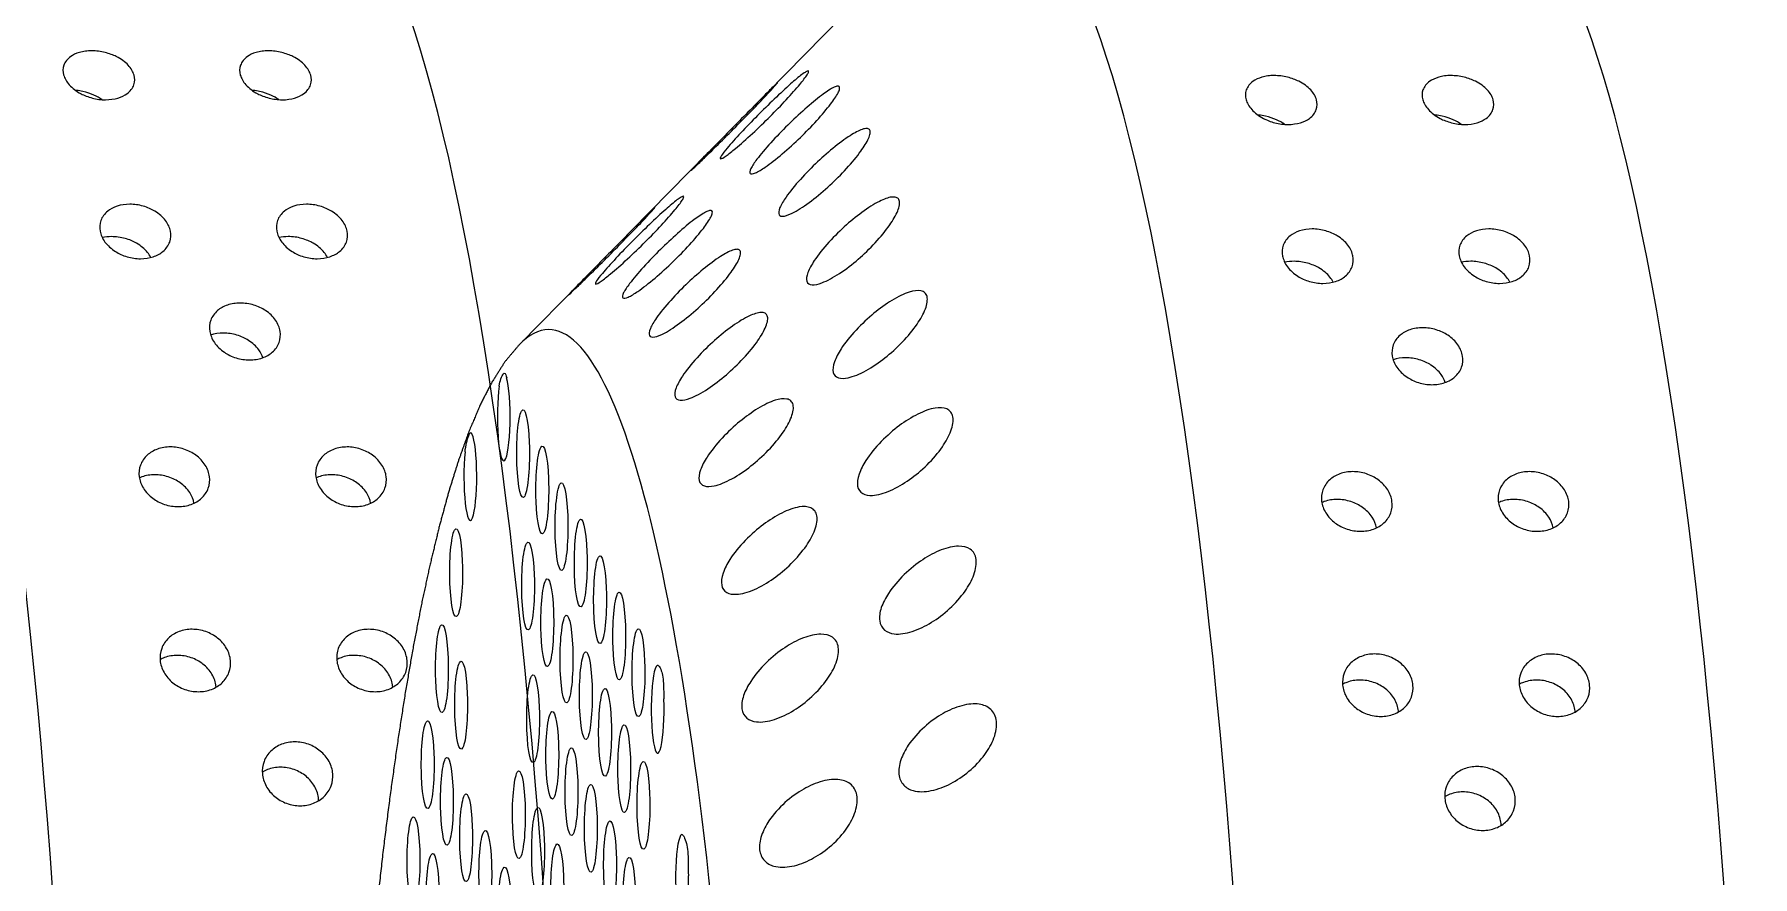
# Model space of a CAD drawing. Extents: x 409 to 498, y 628 to 778.
# Drawn here: x 467.445 to 469.226, y 690.771 to 691.644 of the extents above; entities that cross this region are included whole.
import ezdxf

# ---------------------------------------------------------------- set-up
doc = ezdxf.new("R2010")
doc.units = 0
doc.header["$MEASUREMENT"] = 0
doc.layers.add('1', color=4, linetype='Continuous')
doc.layers.add('DIM', color=3, linetype='Continuous')

# ---------------------------------------------------------------- blocks, each defined once
blk = doc.blocks.new('SUCTION')
at = {"layer": '1'}
for p, q in [((-0.2826, 1.7079), (-0.1012, 1.898)), ((-0.4023, 1.5824), (-0.324, 1.6645)), ((-0.5163, 1.4629), (-0.4533, 1.5289))]:
    blk.add_line(p, q, dxfattribs=at)
for centre, major_axis, start_param, end_param in [((0.5106, 0.0668), (-0.0289, 1.8748), 3.141593, 6.283185), ((0.0017, 0.059), (-0.0289, 1.8748), 3.141593, 6.283185), ((-0.4641, 0.0518), (-0.022, 1.427), 2.994561, 6.430217)]:
    blk.add_ellipse(centre, major_axis=major_axis, ratio=0.145722, start_param=start_param, end_param=end_param, dxfattribs=at)
at = {"layer": '1', "color": 3}
for centre, start_param, end_param in [((-0.5313, 1.3876), 3.930767, 8.961115), ((-0.5107, 1.35), 0.253665, 6.53685), ((-0.565, 1.3253), 4.112585, 9.142933), ((-0.4902, 1.3125), 0.253665, 6.53685), ((-0.4697, 1.2749), 0.253665, 6.53685), ((-0.4492, 1.2374), 0.253665, 6.53685), ((-0.5782, 1.2255), 0.253665, 6.53685), ((-0.5034, 1.2127), 0.253665, 6.53685), ((-0.4286, 1.1998), 0.253665, 6.53685), ((-0.4829, 1.1751), 0.253665, 6.53685), ((-0.4081, 1.1623), 0.253665, 6.53685), ((-0.5914, 1.1257), 0.253665, 6.53685), ((-0.4624, 1.1376), 0.253665, 6.53685), ((-0.3876, 1.1247), 0.253665, 6.53685), ((-0.4418, 1.1), 0.253665, 6.53685), ((-0.5709, 1.0882), 0.253665, 6.53685), ((-0.4961, 1.0753), 0.253665, 6.53685), ((-0.3671, 1.0871), 3.065388, 8.095736), ((-0.4213, 1.0624), 0.253665, 6.53685), ((-0.4756, 1.0378), 0.253665, 6.53685), ((-0.6046, 1.0259), 0.253665, 6.53685), ((-0.4008, 1.0249), 0.253665, 6.53685), ((-0.5841, 0.9884), 0.253665, 6.53685), ((-0.4551, 1.0002), 0.253665, 6.53685), ((-0.3803, 0.9873), 0.253665, 6.53685), ((-0.5093, 0.9755), 0.253665, 6.53685), ((-0.5636, 0.9508), 0.253665, 6.53685), ((-0.4345, 0.9626), 0.253665, 6.53685), ((-0.4888, 0.9379), 0.253665, 6.53685), ((-0.6178, 0.9261), 0.253665, 6.53685), ((-0.5431, 0.9133), 0.253665, 6.53685), ((-0.414, 0.9251), 0.253665, 6.53685), ((-0.4683, 0.9004), 0.253665, 6.53685), ((-0.3392, 0.9122), 2.883569, 7.913917), ((-0.5973, 0.8886), 0.253665, 6.53685), ((-0.3935, 0.8875), 0.253665, 6.53685), ((-0.5225, 0.8757), 0.253665, 6.53685)]:
    blk.add_ellipse(centre, major_axis=(0.0007, -0.0455), ratio=0.145722, start_param=start_param, end_param=end_param, dxfattribs=at)
for points, knots in [([(-0.2732, 1.704), (-0.2678, 1.7095), (-0.2619, 1.7156), (-0.2501, 1.7272), (-0.2443, 1.7328), (-0.2352, 1.7411), (-0.231, 1.7448), (-0.2262, 1.7485), (-0.2248, 1.7495), (-0.2226, 1.7508), (-0.2218, 1.7512), (-0.2209, 1.7511), (-0.2207, 1.7508), (-0.2211, 1.7494), (-0.2216, 1.7484), (-0.224, 1.7445), (-0.2267, 1.7408), (-0.2335, 1.7323), (-0.2383, 1.7268), (-0.2488, 1.7151), (-0.2545, 1.709), (-0.2656, 1.6976), (-0.2719, 1.6913), (-0.2842, 1.6795), (-0.2902, 1.674), (-0.2989, 1.6666), (-0.3024, 1.6637), (-0.3078, 1.6598), (-0.3097, 1.6587), (-0.3114, 1.6588), (-0.3111, 1.6599), (-0.3086, 1.664), (-0.3065, 1.6669), (-0.3003, 1.6744), (-0.2955, 1.68), (-0.2847, 1.6918), (-0.2788, 1.6981), (-0.2732, 1.704)], [0, 0, 0, 0, 0.0233552, 0.0233552, 0.0467103, 0.0467103, 0.0658795, 0.0658795, 0.0754641, 0.0754641, 0.0850487, 0.0850487, 0.0946332, 0.0946332, 0.1042178, 0.1042178, 0.123387, 0.123387, 0.1467421, 0.1467421, 0.1700973, 0.1700973, 0.1945396, 0.1945396, 0.2189818, 0.2189818, 0.2355966, 0.2355966, 0.2522113, 0.2522113, 0.2688261, 0.2688261, 0.2854408, 0.2854408, 0.3098831, 0.3098831, 0.3343253, 0.3343253, 0.3343253, 0.3343253]), ([(0.2769, 1.7033), (0.2724, 1.7032), (0.2676, 1.7038), (0.2588, 1.7059), (0.2547, 1.7075), (0.2463, 1.7117), (0.2422, 1.7149), (0.236, 1.7216), (0.234, 1.7251), (0.2321, 1.7316), (0.232, 1.7351), (0.2342, 1.7418), (0.2366, 1.745), (0.2424, 1.7492), (0.2454, 1.7508), (0.251, 1.7525), (0.2531, 1.7529), (0.2573, 1.7536), (0.2596, 1.7537), (0.2641, 1.7538), (0.2665, 1.7537), (0.2711, 1.7532), (0.2734, 1.7528), (0.28, 1.7513), (0.284, 1.7498), (0.2924, 1.7458), (0.2967, 1.7428), (0.303, 1.7362), (0.305, 1.7327), (0.307, 1.7262), (0.3071, 1.7227), (0.3049, 1.7158), (0.3025, 1.7126), (0.2966, 1.7081), (0.2935, 1.7065), (0.2859, 1.7041), (0.2814, 1.7034), (0.2769, 1.7033)], [0, 0, 0, 0, 0.0136716, 0.0136716, 0.0273431, 0.0273431, 0.0484006, 0.0484006, 0.0694582, 0.0694582, 0.0910856, 0.0910856, 0.1127131, 0.1127131, 0.1264894, 0.1264894, 0.1333775, 0.1333775, 0.1402657, 0.1402657, 0.1471538, 0.1471538, 0.154042, 0.154042, 0.1678183, 0.1678183, 0.1894457, 0.1894457, 0.2110732, 0.2110732, 0.2321307, 0.2321307, 0.2531882, 0.2531882, 0.2668598, 0.2668598, 0.2805313, 0.2805313, 0.2805313, 0.2805313]), ([(0.4601, 1.7061), (0.4556, 1.7061), (0.4508, 1.7066), (0.4419, 1.7088), (0.4378, 1.7103), (0.4295, 1.7145), (0.4253, 1.7177), (0.4191, 1.7244), (0.4172, 1.7279), (0.4152, 1.7344), (0.4151, 1.738), (0.4174, 1.7446), (0.4197, 1.7478), (0.4255, 1.752), (0.4286, 1.7536), (0.4342, 1.7553), (0.4362, 1.7557), (0.4405, 1.7564), (0.4427, 1.7566), (0.4473, 1.7566), (0.4496, 1.7565), (0.4542, 1.756), (0.4565, 1.7556), (0.4632, 1.7541), (0.4672, 1.7526), (0.4756, 1.7487), (0.4798, 1.7456), (0.4861, 1.739), (0.4882, 1.7355), (0.4901, 1.729), (0.4902, 1.7255), (0.488, 1.7187), (0.4857, 1.7154), (0.4798, 1.711), (0.4766, 1.7093), (0.469, 1.7069), (0.4646, 1.7062), (0.4601, 1.7061)], [0, 0, 0, 0, 0.0136716, 0.0136716, 0.0273431, 0.0273431, 0.0484006, 0.0484006, 0.0694582, 0.0694582, 0.0910856, 0.0910856, 0.1127131, 0.1127131, 0.1264894, 0.1264894, 0.1333775, 0.1333775, 0.1402657, 0.1402657, 0.1471538, 0.1471538, 0.154042, 0.154042, 0.1678183, 0.1678183, 0.1894457, 0.1894457, 0.2110732, 0.2110732, 0.2321307, 0.2321307, 0.2531882, 0.2531882, 0.2668598, 0.2668598, 0.2805313, 0.2805313, 0.2805313, 0.2805313]), ([(-0.3042, 1.6852), (-0.299, 1.6907), (-0.2931, 1.6968), (-0.2816, 1.7089), (-0.2759, 1.7149), (-0.2669, 1.7242), (-0.2629, 1.7285), (-0.2581, 1.7333), (-0.2568, 1.7347), (-0.2546, 1.7368), (-0.2539, 1.7376), (-0.2529, 1.7384), (-0.2528, 1.7384), (-0.2532, 1.7378), (-0.2537, 1.7372), (-0.256, 1.7345), (-0.2587, 1.7315), (-0.2653, 1.7241), (-0.27, 1.719), (-0.2803, 1.708), (-0.2859, 1.7021), (-0.2968, 1.6907), (-0.303, 1.6843), (-0.3151, 1.6719), (-0.321, 1.6659), (-0.3295, 1.6574), (-0.3329, 1.654), (-0.3382, 1.6488), (-0.3401, 1.647), (-0.3417, 1.6456), (-0.3414, 1.646), (-0.339, 1.6486), (-0.3369, 1.6509), (-0.3309, 1.6573), (-0.3261, 1.6623), (-0.3155, 1.6734), (-0.3097, 1.6794), (-0.3042, 1.6852)], [0, 0, 0, 0, 0.0233552, 0.0233552, 0.0467103, 0.0467103, 0.0658795, 0.0658795, 0.0754641, 0.0754641, 0.0850487, 0.0850487, 0.0946332, 0.0946332, 0.1042178, 0.1042178, 0.123387, 0.123387, 0.1467421, 0.1467421, 0.1700973, 0.1700973, 0.1945396, 0.1945396, 0.2189818, 0.2189818, 0.2355966, 0.2355966, 0.2522113, 0.2522113, 0.2688261, 0.2688261, 0.2854408, 0.2854408, 0.3098831, 0.3098831, 0.3343253, 0.3343253, 0.3343253, 0.3343253]), ([(-0.2416, 1.6945), (-0.2362, 1.7001), (-0.2301, 1.706), (-0.2181, 1.7169), (-0.2122, 1.722), (-0.2029, 1.7292), (-0.1987, 1.7322), (-0.1938, 1.7348), (-0.1923, 1.7354), (-0.1901, 1.7359), (-0.1893, 1.7358), (-0.1884, 1.7349), (-0.1883, 1.7341), (-0.1886, 1.7319), (-0.1892, 1.7305), (-0.1916, 1.7256), (-0.1944, 1.7213), (-0.2014, 1.7119), (-0.2062, 1.7059), (-0.217, 1.6938), (-0.2228, 1.6876), (-0.2341, 1.6764), (-0.2405, 1.6703), (-0.2531, 1.6593), (-0.2592, 1.6544), (-0.268, 1.6482), (-0.2715, 1.6459), (-0.2771, 1.6434), (-0.279, 1.6431), (-0.2806, 1.6446), (-0.2804, 1.6464), (-0.2778, 1.6518), (-0.2756, 1.6552), (-0.2693, 1.6638), (-0.2644, 1.6699), (-0.2534, 1.6823), (-0.2473, 1.6887), (-0.2416, 1.6945)], [0, 0, 0, 0, 0.0233552, 0.0233552, 0.0467103, 0.0467103, 0.0658795, 0.0658795, 0.0754641, 0.0754641, 0.0850487, 0.0850487, 0.0946332, 0.0946332, 0.1042178, 0.1042178, 0.123387, 0.123387, 0.1467421, 0.1467421, 0.1700973, 0.1700973, 0.1945396, 0.1945396, 0.2189818, 0.2189818, 0.2355966, 0.2355966, 0.2522113, 0.2522113, 0.2688261, 0.2688261, 0.2854408, 0.2854408, 0.3098831, 0.3098831, 0.3343253, 0.3343253, 0.3343253, 0.3343253]), ([(0.2734, 1.7034), (0.2709, 1.705), (0.268, 1.7066), (0.2616, 1.7093), (0.2577, 1.7106), (0.2511, 1.712), (0.2489, 1.7123), (0.2462, 1.7126), (0.2459, 1.7126), (0.2456, 1.7126)], [0.10627562, 0.10627562, 0.10627562, 0.10627562, 0.12011122, 0.12011122, 0.13392931, 0.13392931, 0.14083836, 0.14083836, 0.14184706, 0.14184706, 0.14184706, 0.14184706]), ([(0.4565, 1.7062), (0.454, 1.7079), (0.4512, 1.7094), (0.4448, 1.7121), (0.4408, 1.7134), (0.4343, 1.7148), (0.432, 1.7151), (0.4294, 1.7154), (0.429, 1.7154), (0.4287, 1.7155)], [0.10627562, 0.10627562, 0.10627562, 0.10627562, 0.12011122, 0.12011122, 0.13392931, 0.13392931, 0.14083836, 0.14083836, 0.14184706, 0.14184706, 0.14184706, 0.14184706]), ([(-0.2101, 1.657), (-0.2045, 1.6625), (-0.1983, 1.6681), (-0.1861, 1.6782), (-0.1801, 1.6827), (-0.1707, 1.6886), (-0.1664, 1.6909), (-0.1614, 1.6923), (-0.16, 1.6925), (-0.1578, 1.6922), (-0.157, 1.6917), (-0.1561, 1.69), (-0.1559, 1.6888), (-0.1564, 1.6858), (-0.1569, 1.684), (-0.1594, 1.6781), (-0.1623, 1.6733), (-0.1694, 1.6631), (-0.1744, 1.6568), (-0.1854, 1.6444), (-0.1913, 1.6383), (-0.2028, 1.6274), (-0.2094, 1.6217), (-0.2221, 1.6117), (-0.2284, 1.6074), (-0.2373, 1.6025), (-0.2409, 1.6009), (-0.2465, 1.5997), (-0.2484, 1.6002), (-0.25, 1.6031), (-0.2497, 1.6057), (-0.2471, 1.6122), (-0.2448, 1.6162), (-0.2384, 1.6257), (-0.2333, 1.6321), (-0.2221, 1.645), (-0.2159, 1.6514), (-0.2101, 1.657)], [0, 0, 0, 0, 0.0233552, 0.0233552, 0.0467103, 0.0467103, 0.0658795, 0.0658795, 0.0754641, 0.0754641, 0.0850487, 0.0850487, 0.0946332, 0.0946332, 0.1042178, 0.1042178, 0.123387, 0.123387, 0.1467421, 0.1467421, 0.1700973, 0.1700973, 0.1945396, 0.1945396, 0.2189818, 0.2189818, 0.2355966, 0.2355966, 0.2522113, 0.2522113, 0.2688261, 0.2688261, 0.2854408, 0.2854408, 0.3098831, 0.3098831, 0.3343253, 0.3343253, 0.3343253, 0.3343253]), ([(-0.1791, 1.5922), (-0.1735, 1.5974), (-0.1671, 1.6026), (-0.1548, 1.6117), (-0.1487, 1.6155), (-0.1391, 1.6201), (-0.1348, 1.6216), (-0.1298, 1.6219), (-0.1284, 1.6216), (-0.1261, 1.6205), (-0.1253, 1.6195), (-0.1244, 1.6171), (-0.1243, 1.6155), (-0.1248, 1.6118), (-0.1254, 1.6097), (-0.128, 1.6029), (-0.131, 1.5977), (-0.1383, 1.5868), (-0.1434, 1.5803), (-0.1546, 1.5679), (-0.1607, 1.5619), (-0.1724, 1.5515), (-0.179, 1.5462), (-0.192, 1.5374), (-0.1983, 1.5339), (-0.2073, 1.5303), (-0.211, 1.5294), (-0.2165, 1.5297), (-0.2185, 1.5309), (-0.22, 1.5352), (-0.2197, 1.5384), (-0.217, 1.546), (-0.2146, 1.5504), (-0.208, 1.5607), (-0.2028, 1.5674), (-0.1913, 1.5804), (-0.1851, 1.5867), (-0.1791, 1.5922)], [0, 0, 0, 0, 0.0233552, 0.0233552, 0.0467103, 0.0467103, 0.0658795, 0.0658795, 0.0754641, 0.0754641, 0.0850487, 0.0850487, 0.0946332, 0.0946332, 0.1042178, 0.1042178, 0.123387, 0.123387, 0.1467421, 0.1467421, 0.1700973, 0.1700973, 0.1945396, 0.1945396, 0.2189818, 0.2189818, 0.2355966, 0.2355966, 0.2522113, 0.2522113, 0.2688261, 0.2688261, 0.2854408, 0.2854408, 0.3098831, 0.3098831, 0.3343253, 0.3343253, 0.3343253, 0.3343253]), ([(-0.4293, 1.5541), (-0.424, 1.5596), (-0.4181, 1.5658), (-0.4066, 1.5779), (-0.4009, 1.5839), (-0.3919, 1.5932), (-0.3879, 1.5975), (-0.3831, 1.6023), (-0.3818, 1.6037), (-0.3796, 1.6058), (-0.3788, 1.6066), (-0.3779, 1.6074), (-0.3778, 1.6074), (-0.3781, 1.6069), (-0.3786, 1.6062), (-0.381, 1.6035), (-0.3837, 1.6005), (-0.3903, 1.5931), (-0.395, 1.588), (-0.4053, 1.577), (-0.411, 1.571), (-0.4218, 1.5597), (-0.428, 1.5533), (-0.4401, 1.5409), (-0.446, 1.5349), (-0.4545, 1.5264), (-0.4579, 1.523), (-0.4632, 1.5178), (-0.4651, 1.516), (-0.4667, 1.5146), (-0.4664, 1.515), (-0.464, 1.5177), (-0.4619, 1.5199), (-0.4559, 1.5263), (-0.4511, 1.5313), (-0.4405, 1.5423), (-0.4347, 1.5484), (-0.4293, 1.5541)], [0, 0, 0, 0, 0.023389, 0.023389, 0.0467779, 0.0467779, 0.0659746, 0.0659746, 0.0755729, 0.0755729, 0.0851712, 0.0851712, 0.0947696, 0.0947696, 0.1043679, 0.1043679, 0.1235645, 0.1235645, 0.1469535, 0.1469535, 0.1703425, 0.1703425, 0.1947513, 0.1947513, 0.2191601, 0.2191601, 0.2357472, 0.2357472, 0.2523342, 0.2523342, 0.2689213, 0.2689213, 0.2855084, 0.2855084, 0.3099172, 0.3099172, 0.334326, 0.334326, 0.334326, 0.334326]), ([(-0.4007, 1.5719), (-0.3953, 1.5775), (-0.3893, 1.5835), (-0.3776, 1.5952), (-0.3718, 1.6007), (-0.3626, 1.6091), (-0.3585, 1.6128), (-0.3536, 1.6166), (-0.3522, 1.6175), (-0.35, 1.6189), (-0.3492, 1.6192), (-0.3483, 1.6192), (-0.3482, 1.6188), (-0.3485, 1.6174), (-0.349, 1.6164), (-0.3514, 1.6125), (-0.3541, 1.6088), (-0.361, 1.6003), (-0.3658, 1.5947), (-0.3763, 1.583), (-0.382, 1.5769), (-0.3931, 1.5655), (-0.3994, 1.5593), (-0.4117, 1.5475), (-0.4177, 1.542), (-0.4264, 1.5346), (-0.4298, 1.5317), (-0.4353, 1.5278), (-0.4372, 1.5268), (-0.4388, 1.5268), (-0.4385, 1.528), (-0.4361, 1.532), (-0.4339, 1.5349), (-0.4278, 1.5424), (-0.4229, 1.5479), (-0.4122, 1.5598), (-0.4063, 1.5661), (-0.4007, 1.5719)], [0, 0, 0, 0, 0.023389, 0.023389, 0.0467779, 0.0467779, 0.0659746, 0.0659746, 0.0755729, 0.0755729, 0.0851712, 0.0851712, 0.0947696, 0.0947696, 0.1043679, 0.1043679, 0.1235645, 0.1235645, 0.1469535, 0.1469535, 0.1703425, 0.1703425, 0.1947513, 0.1947513, 0.2191601, 0.2191601, 0.2357472, 0.2357472, 0.2523342, 0.2523342, 0.2689213, 0.2689213, 0.2855084, 0.2855084, 0.3099172, 0.3099172, 0.334326, 0.334326, 0.334326, 0.334326]), ([(-0.3716, 1.5637), (-0.3661, 1.5692), (-0.36, 1.5751), (-0.3481, 1.5861), (-0.3422, 1.5912), (-0.3328, 1.5984), (-0.3286, 1.6014), (-0.3237, 1.604), (-0.3223, 1.6046), (-0.3201, 1.6051), (-0.3193, 1.605), (-0.3183, 1.6042), (-0.3182, 1.6034), (-0.3186, 1.6012), (-0.3191, 1.5997), (-0.3215, 1.5948), (-0.3243, 1.5905), (-0.3313, 1.581), (-0.3362, 1.5751), (-0.3469, 1.5629), (-0.3528, 1.5568), (-0.364, 1.5455), (-0.3705, 1.5395), (-0.383, 1.5285), (-0.3891, 1.5236), (-0.3979, 1.5174), (-0.4015, 1.5151), (-0.407, 1.5126), (-0.4089, 1.5123), (-0.4106, 1.5138), (-0.4103, 1.5157), (-0.4078, 1.521), (-0.4055, 1.5244), (-0.3993, 1.533), (-0.3943, 1.539), (-0.3833, 1.5515), (-0.3773, 1.5579), (-0.3716, 1.5637)], [0, 0, 0, 0, 0.023389, 0.023389, 0.0467779, 0.0467779, 0.0659746, 0.0659746, 0.0755729, 0.0755729, 0.0851712, 0.0851712, 0.0947696, 0.0947696, 0.1043679, 0.1043679, 0.1235645, 0.1235645, 0.1469535, 0.1469535, 0.1703425, 0.1703425, 0.1947513, 0.1947513, 0.2191601, 0.2191601, 0.2357472, 0.2357472, 0.2523342, 0.2523342, 0.2689213, 0.2689213, 0.2855084, 0.2855084, 0.3099172, 0.3099172, 0.334326, 0.334326, 0.334326, 0.334326]), ([(0.3157, 1.5391), (0.3111, 1.539), (0.3063, 1.5397), (0.2972, 1.5422), (0.293, 1.5441), (0.2852, 1.5488), (0.2814, 1.5522), (0.2758, 1.5595), (0.2741, 1.5633), (0.2726, 1.5705), (0.2727, 1.5744), (0.2752, 1.5817), (0.2776, 1.5851), (0.2834, 1.5899), (0.2867, 1.5919), (0.2946, 1.5946), (0.2992, 1.5953), (0.3083, 1.5955), (0.3132, 1.5949), (0.3222, 1.5924), (0.3264, 1.5906), (0.3342, 1.586), (0.3381, 1.5827), (0.3437, 1.5755), (0.3455, 1.5716), (0.347, 1.5645), (0.3469, 1.5606), (0.3444, 1.5532), (0.342, 1.5497), (0.3362, 1.5448), (0.3328, 1.5427), (0.3248, 1.54), (0.3202, 1.5392), (0.3157, 1.5391)], [0, 0, 0, 0, 0.0137254, 0.0137254, 0.0274508, 0.0274508, 0.0453851, 0.0453851, 0.0633195, 0.0633195, 0.0815469, 0.0815469, 0.0997743, 0.0997743, 0.1135448, 0.1135448, 0.1273153, 0.1273153, 0.1410857, 0.1410857, 0.1548562, 0.1548562, 0.1730836, 0.1730836, 0.191311, 0.191311, 0.2092454, 0.2092454, 0.2271798, 0.2271798, 0.2409052, 0.2409052, 0.2546305, 0.2546305, 0.2546305, 0.2546305]), ([(0.4988, 1.5419), (0.4943, 1.5419), (0.4894, 1.5425), (0.4803, 1.545), (0.4761, 1.5469), (0.4683, 1.5517), (0.4645, 1.5551), (0.459, 1.5623), (0.4572, 1.5662), (0.4557, 1.5733), (0.4558, 1.5772), (0.4583, 1.5845), (0.4607, 1.5879), (0.4665, 1.5928), (0.4699, 1.5947), (0.4778, 1.5974), (0.4823, 1.5982), (0.4914, 1.5983), (0.4963, 1.5977), (0.5053, 1.5953), (0.5095, 1.5934), (0.5174, 1.5888), (0.5212, 1.5855), (0.5269, 1.5783), (0.5286, 1.5745), (0.5302, 1.5673), (0.5301, 1.5634), (0.5276, 1.556), (0.5252, 1.5526), (0.5193, 1.5476), (0.5159, 1.5456), (0.5079, 1.5428), (0.5033, 1.542), (0.4988, 1.5419)], [0, 0, 0, 0, 0.0137254, 0.0137254, 0.0274508, 0.0274508, 0.0453851, 0.0453851, 0.0633195, 0.0633195, 0.0815469, 0.0815469, 0.0997743, 0.0997743, 0.1135448, 0.1135448, 0.1273153, 0.1273153, 0.1410857, 0.1410857, 0.1548562, 0.1548562, 0.1730836, 0.1730836, 0.191311, 0.191311, 0.2092454, 0.2092454, 0.2271798, 0.2271798, 0.2409052, 0.2409052, 0.2546305, 0.2546305, 0.2546305, 0.2546305]), ([(-0.3426, 1.5296), (-0.337, 1.535), (-0.3308, 1.5407), (-0.3186, 1.5508), (-0.3126, 1.5553), (-0.3031, 1.5613), (-0.2988, 1.5635), (-0.2939, 1.565), (-0.2924, 1.5652), (-0.2902, 1.5648), (-0.2894, 1.5643), (-0.2885, 1.5626), (-0.2883, 1.5614), (-0.2888, 1.5585), (-0.2893, 1.5567), (-0.2918, 1.5507), (-0.2947, 1.5459), (-0.3019, 1.5357), (-0.3069, 1.5294), (-0.3178, 1.517), (-0.3238, 1.5109), (-0.3353, 1.5), (-0.3418, 1.4943), (-0.3546, 1.4843), (-0.3608, 1.48), (-0.3697, 1.4751), (-0.3733, 1.4735), (-0.3789, 1.4724), (-0.3808, 1.4729), (-0.3824, 1.4758), (-0.3821, 1.4783), (-0.3795, 1.4849), (-0.3772, 1.4888), (-0.3708, 1.4983), (-0.3657, 1.5047), (-0.3545, 1.5175), (-0.3484, 1.5239), (-0.3426, 1.5296)], [0, 0, 0, 0, 0.023389, 0.023389, 0.0467779, 0.0467779, 0.0659746, 0.0659746, 0.0755729, 0.0755729, 0.0851712, 0.0851712, 0.0947696, 0.0947696, 0.1043679, 0.1043679, 0.1235645, 0.1235645, 0.1469535, 0.1469535, 0.1703425, 0.1703425, 0.1947513, 0.1947513, 0.2191601, 0.2191601, 0.2357472, 0.2357472, 0.2523342, 0.2523342, 0.2689213, 0.2689213, 0.2855084, 0.2855084, 0.3099172, 0.3099172, 0.334326, 0.334326, 0.334326, 0.334326]), ([(0.3262, 1.5406), (0.3253, 1.5423), (0.3242, 1.5441), (0.3199, 1.5493), (0.3159, 1.5525), (0.3079, 1.557), (0.3038, 1.5587), (0.2948, 1.561), (0.2899, 1.5616), (0.2821, 1.5615), (0.2788, 1.5611), (0.2757, 1.5604)], [0.07459591, 0.07459591, 0.07459591, 0.07459591, 0.08376941, 0.08376941, 0.10280122, 0.10280122, 0.11656798, 0.11656798, 0.13033474, 0.13033474, 0.14038295, 0.14038295, 0.14038295, 0.14038295]), ([(0.5094, 1.5434), (0.5085, 1.5451), (0.5073, 1.5469), (0.503, 1.5521), (0.4991, 1.5554), (0.4911, 1.5598), (0.4869, 1.5615), (0.4779, 1.5639), (0.4731, 1.5645), (0.4652, 1.5643), (0.4619, 1.5639), (0.4588, 1.5632)], [0.07459591, 0.07459591, 0.07459591, 0.07459591, 0.08376941, 0.08376941, 0.10280122, 0.10280122, 0.11656798, 0.11656798, 0.13033474, 0.13033474, 0.14038295, 0.14038295, 0.14038295, 0.14038295]), ([(-0.1493, 1.501), (-0.1435, 1.5059), (-0.1371, 1.5107), (-0.1245, 1.5186), (-0.1184, 1.5217), (-0.1087, 1.5249), (-0.1043, 1.5256), (-0.0993, 1.5246), (-0.0979, 1.524), (-0.0957, 1.522), (-0.0949, 1.5207), (-0.0941, 1.5174), (-0.094, 1.5155), (-0.0945, 1.5112), (-0.0951, 1.5088), (-0.0979, 1.5012), (-0.101, 1.4956), (-0.1085, 1.4842), (-0.1137, 1.4777), (-0.1251, 1.4655), (-0.1313, 1.4598), (-0.1432, 1.4501), (-0.1499, 1.4453), (-0.1631, 1.4377), (-0.1695, 1.435), (-0.1786, 1.4329), (-0.1822, 1.4327), (-0.1878, 1.4344), (-0.1898, 1.4363), (-0.1912, 1.4419), (-0.1908, 1.4457), (-0.188, 1.4543), (-0.1855, 1.4591), (-0.1787, 1.47), (-0.1734, 1.4768), (-0.1617, 1.4897), (-0.1553, 1.4958), (-0.1493, 1.501)], [0, 0, 0, 0, 0.0233552, 0.0233552, 0.0467103, 0.0467103, 0.0658795, 0.0658795, 0.0754641, 0.0754641, 0.0850487, 0.0850487, 0.0946332, 0.0946332, 0.1042178, 0.1042178, 0.123387, 0.123387, 0.1467421, 0.1467421, 0.1700973, 0.1700973, 0.1945396, 0.1945396, 0.2189818, 0.2189818, 0.2355966, 0.2355966, 0.2522113, 0.2522113, 0.2688261, 0.2688261, 0.2854408, 0.2854408, 0.3098831, 0.3098831, 0.3343253, 0.3343253, 0.3343253, 0.3343253]), ([(-0.314, 1.4703), (-0.3083, 1.4755), (-0.302, 1.4808), (-0.2896, 1.4899), (-0.2835, 1.4937), (-0.274, 1.4983), (-0.2696, 1.4998), (-0.2646, 1.5001), (-0.2632, 1.4998), (-0.261, 1.4987), (-0.2602, 1.4977), (-0.2593, 1.4953), (-0.2592, 1.4937), (-0.2596, 1.49), (-0.2602, 1.4879), (-0.2629, 1.4811), (-0.2658, 1.4758), (-0.2731, 1.4649), (-0.2783, 1.4584), (-0.2895, 1.446), (-0.2955, 1.44), (-0.3072, 1.4297), (-0.3139, 1.4244), (-0.3268, 1.4156), (-0.3332, 1.412), (-0.3422, 1.4085), (-0.3458, 1.4076), (-0.3514, 1.4079), (-0.3533, 1.4091), (-0.3549, 1.4134), (-0.3545, 1.4166), (-0.3518, 1.4242), (-0.3494, 1.4286), (-0.3428, 1.4389), (-0.3377, 1.4455), (-0.3262, 1.4585), (-0.3199, 1.4648), (-0.314, 1.4703)], [0, 0, 0, 0, 0.023389, 0.023389, 0.0467779, 0.0467779, 0.0659746, 0.0659746, 0.0755729, 0.0755729, 0.0851712, 0.0851712, 0.0947696, 0.0947696, 0.1043679, 0.1043679, 0.1235645, 0.1235645, 0.1469535, 0.1469535, 0.1703425, 0.1703425, 0.1947513, 0.1947513, 0.2191601, 0.2191601, 0.2357472, 0.2357472, 0.2523342, 0.2523342, 0.2689213, 0.2689213, 0.2855084, 0.2855084, 0.3099172, 0.3099172, 0.334326, 0.334326, 0.334326, 0.334326]), ([(0.4303, 1.4359), (0.4258, 1.4359), (0.4209, 1.4365), (0.4117, 1.4392), (0.4075, 1.4413), (0.3999, 1.4463), (0.3962, 1.4498), (0.3909, 1.4572), (0.3893, 1.4612), (0.388, 1.4687), (0.3882, 1.4727), (0.3908, 1.4803), (0.3932, 1.4838), (0.399, 1.4889), (0.4025, 1.491), (0.4106, 1.4939), (0.4152, 1.4947), (0.4243, 1.4948), (0.4292, 1.4942), (0.4383, 1.4915), (0.4426, 1.4896), (0.4502, 1.4847), (0.4539, 1.4813), (0.4592, 1.4738), (0.4609, 1.4698), (0.4622, 1.4624), (0.462, 1.4583), (0.4594, 1.4507), (0.457, 1.4472), (0.4512, 1.4419), (0.4476, 1.4398), (0.4395, 1.4368), (0.4348, 1.436), (0.4303, 1.4359)], [0, 0, 0, 0, 0.0137586, 0.0137586, 0.0275172, 0.0275172, 0.044295, 0.044295, 0.0610729, 0.0610729, 0.0780627, 0.0780627, 0.0950526, 0.0950526, 0.108841, 0.108841, 0.1226293, 0.1226293, 0.1364177, 0.1364177, 0.1502061, 0.1502061, 0.167196, 0.167196, 0.1841858, 0.1841858, 0.2009637, 0.2009637, 0.2177415, 0.2177415, 0.2315001, 0.2315001, 0.2452587, 0.2452587, 0.2452587, 0.2452587]), ([(0.444, 1.4385), (0.4431, 1.4412), (0.4416, 1.4439), (0.437, 1.4502), (0.4332, 1.4536), (0.4255, 1.4583), (0.4213, 1.4603), (0.4122, 1.4628), (0.4073, 1.4634), (0.3982, 1.4633), (0.3936, 1.4625), (0.3896, 1.4611)], [0.06697775, 0.06697775, 0.06697775, 0.06697775, 0.07946388, 0.07946388, 0.09696122, 0.09696122, 0.11074218, 0.11074218, 0.12452314, 0.12452314, 0.13823061, 0.13823061, 0.13823061, 0.13823061]), ([(-0.5365, 1.4196), (-0.5361, 1.4225), (-0.5355, 1.425), (-0.5341, 1.4295), (-0.5332, 1.4313), (-0.5318, 1.4332), (-0.5312, 1.4333), (-0.5301, 1.4321), (-0.5296, 1.4306), (-0.5289, 1.4283)], [-0.10334717, -0.10334717, -0.10334717, -0.10334717, -0.09099542, -0.09099542, -0.07615637, -0.07615637, -0.06155718, -0.06155718, -0.04630625, -0.04630625, -0.04630625, -0.04630625]), ([(-0.2865, 1.3867), (-0.2807, 1.3916), (-0.2743, 1.3964), (-0.2617, 1.4044), (-0.2556, 1.4075), (-0.2459, 1.4107), (-0.2415, 1.4114), (-0.2365, 1.4104), (-0.2351, 1.4098), (-0.2329, 1.4078), (-0.2321, 1.4065), (-0.2312, 1.4032), (-0.2311, 1.4013), (-0.2317, 1.397), (-0.2323, 1.3946), (-0.2351, 1.387), (-0.2381, 1.3814), (-0.2457, 1.37), (-0.2509, 1.3634), (-0.2623, 1.3512), (-0.2685, 1.3455), (-0.2804, 1.3358), (-0.2872, 1.331), (-0.3003, 1.3235), (-0.3067, 1.3208), (-0.3158, 1.3187), (-0.3194, 1.3185), (-0.325, 1.3202), (-0.3269, 1.3221), (-0.3284, 1.3277), (-0.328, 1.3315), (-0.3251, 1.3401), (-0.3227, 1.3449), (-0.3159, 1.3557), (-0.3106, 1.3625), (-0.2989, 1.3755), (-0.2925, 1.3816), (-0.2865, 1.3867)], [0, 0, 0, 0, 0.023389, 0.023389, 0.0467779, 0.0467779, 0.0659746, 0.0659746, 0.0755729, 0.0755729, 0.0851712, 0.0851712, 0.0947696, 0.0947696, 0.1043679, 0.1043679, 0.1235645, 0.1235645, 0.1469535, 0.1469535, 0.1703425, 0.1703425, 0.1947513, 0.1947513, 0.2191601, 0.2191601, 0.2357472, 0.2357472, 0.2523342, 0.2523342, 0.2689213, 0.2689213, 0.2855084, 0.2855084, 0.3099172, 0.3099172, 0.334326, 0.334326, 0.334326, 0.334326]), ([(-0.121, 1.385), (-0.1151, 1.3895), (-0.1086, 1.3938), (-0.0959, 1.4004), (-0.0897, 1.4027), (-0.0799, 1.4045), (-0.0756, 1.4044), (-0.0706, 1.4022), (-0.0692, 1.4012), (-0.067, 1.3984), (-0.0662, 1.3967), (-0.0654, 1.3928), (-0.0654, 1.3906), (-0.066, 1.3856), (-0.0667, 1.383), (-0.0696, 1.3748), (-0.0727, 1.3689), (-0.0805, 1.3573), (-0.0858, 1.3508), (-0.0975, 1.3389), (-0.1038, 1.3336), (-0.1159, 1.3247), (-0.1227, 1.3205), (-0.136, 1.3144), (-0.1424, 1.3125), (-0.1516, 1.3119), (-0.1552, 1.3124), (-0.1608, 1.3155), (-0.1627, 1.3181), (-0.1641, 1.3249), (-0.1636, 1.3293), (-0.1606, 1.3387), (-0.158, 1.3437), (-0.151, 1.355), (-0.1456, 1.3618), (-0.1336, 1.3745), (-0.1271, 1.3803), (-0.121, 1.385)], [0, 0, 0, 0, 0.0233552, 0.0233552, 0.0467103, 0.0467103, 0.0658795, 0.0658795, 0.0754641, 0.0754641, 0.0850487, 0.0850487, 0.0946332, 0.0946332, 0.1042178, 0.1042178, 0.123387, 0.123387, 0.1467421, 0.1467421, 0.1700973, 0.1700973, 0.1945396, 0.1945396, 0.2189818, 0.2189818, 0.2355966, 0.2355966, 0.2522113, 0.2522113, 0.2688261, 0.2688261, 0.2854408, 0.2854408, 0.3098831, 0.3098831, 0.3343253, 0.3343253, 0.3343253, 0.3343253]), ([(-0.5709, 1.3509), (-0.5706, 1.3543), (-0.5701, 1.3574), (-0.5688, 1.3633), (-0.568, 1.3658), (-0.5667, 1.3695), (-0.5661, 1.3705), (-0.5651, 1.371), (-0.5646, 1.3705), (-0.5638, 1.3691)], [-0.10334717, -0.10334717, -0.10334717, -0.10334717, -0.09099542, -0.09099542, -0.07615637, -0.07615637, -0.06155718, -0.06155718, -0.04630625, -0.04630625, -0.04630625, -0.04630625]), ([(0.3587, 1.2828), (0.3541, 1.2827), (0.3492, 1.2834), (0.34, 1.2863), (0.3357, 1.2885), (0.3283, 1.2938), (0.3248, 1.2974), (0.3199, 1.3052), (0.3183, 1.3093), (0.3172, 1.3171), (0.3175, 1.3213), (0.3203, 1.3291), (0.3227, 1.3328), (0.3285, 1.3382), (0.3321, 1.3405), (0.3404, 1.3436), (0.3451, 1.3444), (0.3542, 1.3446), (0.3591, 1.3439), (0.3683, 1.341), (0.3726, 1.3389), (0.3801, 1.3336), (0.3835, 1.3301), (0.3886, 1.3224), (0.3901, 1.3182), (0.3913, 1.3104), (0.391, 1.3062), (0.3882, 1.2984), (0.3858, 1.2947), (0.3799, 1.2892), (0.3763, 1.2869), (0.3679, 1.2837), (0.3632, 1.2829), (0.3587, 1.2828)], [0, 0, 0, 0, 0.0137992, 0.0137992, 0.0275983, 0.0275983, 0.0432499, 0.0432499, 0.0589015, 0.0589015, 0.0746941, 0.0746941, 0.0904868, 0.0904868, 0.1043038, 0.1043038, 0.1181207, 0.1181207, 0.1319377, 0.1319377, 0.1457547, 0.1457547, 0.1615473, 0.1615473, 0.17734, 0.17734, 0.1929915, 0.1929915, 0.2086431, 0.2086431, 0.2224423, 0.2224423, 0.2362415, 0.2362415, 0.2362415, 0.2362415]), ([(0.5418, 1.2856), (0.5373, 1.2855), (0.5323, 1.2862), (0.5231, 1.2892), (0.5189, 1.2914), (0.5114, 1.2967), (0.508, 1.3002), (0.503, 1.308), (0.5015, 1.3121), (0.5003, 1.3199), (0.5007, 1.3242), (0.5034, 1.332), (0.5058, 1.3356), (0.5117, 1.341), (0.5153, 1.3433), (0.5236, 1.3464), (0.5282, 1.3472), (0.5374, 1.3474), (0.5423, 1.3467), (0.5515, 1.3438), (0.5558, 1.3417), (0.5632, 1.3365), (0.5667, 1.3329), (0.5717, 1.3252), (0.5733, 1.3211), (0.5744, 1.3133), (0.5741, 1.3091), (0.5714, 1.3012), (0.5689, 1.2976), (0.5631, 1.292), (0.5594, 1.2897), (0.5511, 1.2865), (0.5464, 1.2857), (0.5418, 1.2856)], [0, 0, 0, 0, 0.0137992, 0.0137992, 0.0275983, 0.0275983, 0.0432499, 0.0432499, 0.0589015, 0.0589015, 0.0746941, 0.0746941, 0.0904868, 0.0904868, 0.1043038, 0.1043038, 0.1181207, 0.1181207, 0.1319377, 0.1319377, 0.1457547, 0.1457547, 0.1615473, 0.1615473, 0.17734, 0.17734, 0.1929915, 0.1929915, 0.2086431, 0.2086431, 0.2224423, 0.2224423, 0.2362415, 0.2362415, 0.2362415, 0.2362415]), ([(0.5581, 1.2894), (0.5574, 1.293), (0.5559, 1.2968), (0.551, 1.3041), (0.5475, 1.3076), (0.54, 1.3127), (0.5357, 1.3149), (0.5265, 1.3177), (0.5216, 1.3183), (0.5125, 1.3182), (0.5078, 1.3174), (0.5028, 1.3155), (0.502, 1.3151), (0.5011, 1.3148)], [0.06062855, 0.06062855, 0.06062855, 0.06062855, 0.07544879, 0.07544879, 0.09151617, 0.09151617, 0.10532637, 0.10532637, 0.11913657, 0.11913657, 0.13294677, 0.13294677, 0.13590198, 0.13590198, 0.13590198, 0.13590198]), ([(0.375, 1.2866), (0.3743, 1.2902), (0.3728, 1.294), (0.3679, 1.3013), (0.3643, 1.3048), (0.3568, 1.3099), (0.3526, 1.312), (0.3434, 1.3148), (0.3385, 1.3155), (0.3294, 1.3154), (0.3247, 1.3145), (0.3197, 1.3127), (0.3188, 1.3123), (0.318, 1.3119)], [0.06062855, 0.06062855, 0.06062855, 0.06062855, 0.07544879, 0.07544879, 0.09151617, 0.09151617, 0.10532637, 0.10532637, 0.11913657, 0.11913657, 0.13294677, 0.13294677, 0.13590198, 0.13590198, 0.13590198, 0.13590198]), ([(-0.2604, 1.2803), (-0.2545, 1.2848), (-0.248, 1.2891), (-0.2353, 1.2957), (-0.2291, 1.2981), (-0.2193, 1.2998), (-0.215, 1.2997), (-0.2099, 1.2976), (-0.2085, 1.2965), (-0.2064, 1.2938), (-0.2056, 1.2921), (-0.2048, 1.2881), (-0.2048, 1.2859), (-0.2054, 1.281), (-0.206, 1.2783), (-0.2089, 1.2701), (-0.2121, 1.2642), (-0.2199, 1.2526), (-0.2252, 1.2461), (-0.2369, 1.2342), (-0.2432, 1.2288), (-0.2553, 1.22), (-0.2621, 1.2158), (-0.2754, 1.2098), (-0.2818, 1.2079), (-0.291, 1.2073), (-0.2946, 1.2077), (-0.3002, 1.2108), (-0.3021, 1.2135), (-0.3034, 1.2202), (-0.303, 1.2246), (-0.2999, 1.234), (-0.2974, 1.239), (-0.2904, 1.2503), (-0.285, 1.2571), (-0.273, 1.2698), (-0.2665, 1.2756), (-0.2604, 1.2803)], [0, 0, 0, 0, 0.023389, 0.023389, 0.0467779, 0.0467779, 0.0659746, 0.0659746, 0.0755729, 0.0755729, 0.0851712, 0.0851712, 0.0947696, 0.0947696, 0.1043679, 0.1043679, 0.1235645, 0.1235645, 0.1469535, 0.1469535, 0.1703425, 0.1703425, 0.1947513, 0.1947513, 0.2191601, 0.2191601, 0.2357472, 0.2357472, 0.2523342, 0.2523342, 0.2689213, 0.2689213, 0.2855084, 0.2855084, 0.3099172, 0.3099172, 0.334326, 0.334326, 0.334326, 0.334326]), ([(-0.0948, 1.2463), (-0.0889, 1.2504), (-0.0823, 1.2541), (-0.0694, 1.2593), (-0.0632, 1.2608), (-0.0534, 1.261), (-0.049, 1.2601), (-0.044, 1.2568), (-0.0426, 1.2554), (-0.0405, 1.2519), (-0.0398, 1.2498), (-0.0391, 1.2453), (-0.0391, 1.2428), (-0.0398, 1.2374), (-0.0405, 1.2345), (-0.0435, 1.2258), (-0.0468, 1.2198), (-0.0548, 1.2081), (-0.0603, 1.2017), (-0.0721, 1.1904), (-0.0785, 1.1855), (-0.0908, 1.1776), (-0.0977, 1.1741), (-0.1111, 1.1696), (-0.1176, 1.1685), (-0.1268, 1.1694), (-0.1304, 1.1706), (-0.1359, 1.175), (-0.1378, 1.1783), (-0.139, 1.1862), (-0.1385, 1.191), (-0.1353, 1.201), (-0.1326, 1.2063), (-0.1254, 1.2177), (-0.1199, 1.2245), (-0.1077, 1.2367), (-0.101, 1.2421), (-0.0948, 1.2463)], [0, 0, 0, 0, 0.0233552, 0.0233552, 0.0467103, 0.0467103, 0.0658795, 0.0658795, 0.0754641, 0.0754641, 0.0850487, 0.0850487, 0.0946332, 0.0946332, 0.1042178, 0.1042178, 0.123387, 0.123387, 0.1467421, 0.1467421, 0.1700973, 0.1700973, 0.1945396, 0.1945396, 0.2189818, 0.2189818, 0.2355966, 0.2355966, 0.2522113, 0.2522113, 0.2688261, 0.2688261, 0.2854408, 0.2854408, 0.3098831, 0.3098831, 0.3343253, 0.3343253, 0.3343253, 0.3343253]), ([(-0.2363, 1.1529), (-0.2303, 1.157), (-0.2237, 1.1607), (-0.2108, 1.1659), (-0.2046, 1.1674), (-0.1948, 1.1676), (-0.1904, 1.1668), (-0.1854, 1.1634), (-0.184, 1.162), (-0.1819, 1.1585), (-0.1812, 1.1565), (-0.1805, 1.1519), (-0.1805, 1.1494), (-0.1812, 1.144), (-0.1819, 1.1411), (-0.1849, 1.1324), (-0.1882, 1.1263), (-0.1962, 1.1146), (-0.2017, 1.1083), (-0.2136, 1.097), (-0.22, 1.092), (-0.2322, 1.0842), (-0.2391, 1.0807), (-0.2525, 1.0762), (-0.259, 1.0751), (-0.2682, 1.076), (-0.2718, 1.0772), (-0.2773, 1.0816), (-0.2792, 1.0849), (-0.2804, 1.0928), (-0.2799, 1.0976), (-0.2767, 1.1076), (-0.274, 1.1129), (-0.2668, 1.1243), (-0.2613, 1.1311), (-0.2491, 1.1433), (-0.2425, 1.1487), (-0.2363, 1.1529)], [0, 0, 0, 0, 0.023389, 0.023389, 0.0467779, 0.0467779, 0.0659746, 0.0659746, 0.0755729, 0.0755729, 0.0851712, 0.0851712, 0.0947696, 0.0947696, 0.1043679, 0.1043679, 0.1235645, 0.1235645, 0.1469535, 0.1469535, 0.1703425, 0.1703425, 0.1947513, 0.1947513, 0.2191601, 0.2191601, 0.2357472, 0.2357472, 0.2523342, 0.2523342, 0.2689213, 0.2689213, 0.2855084, 0.2855084, 0.3099172, 0.3099172, 0.334326, 0.334326, 0.334326, 0.334326]), ([(0.5657, 1.0941), (0.5612, 1.094), (0.5562, 1.0948), (0.547, 1.0979), (0.5427, 1.1002), (0.5355, 1.1058), (0.5322, 1.1095), (0.5275, 1.1175), (0.5261, 1.1219), (0.5251, 1.13), (0.5255, 1.1344), (0.5284, 1.1425), (0.5309, 1.1462), (0.5368, 1.1519), (0.5405, 1.1544), (0.549, 1.1577), (0.5537, 1.1586), (0.5628, 1.1587), (0.5678, 1.158), (0.577, 1.1549), (0.5813, 1.1526), (0.5885, 1.1471), (0.5919, 1.1434), (0.5966, 1.1355), (0.598, 1.1311), (0.599, 1.123), (0.5986, 1.1186), (0.5957, 1.1105), (0.5932, 1.1067), (0.5873, 1.1009), (0.5836, 1.0984), (0.575, 1.095), (0.5703, 1.0942), (0.5657, 1.0941)], [0, 0, 0, 0, 0.0138375, 0.0138375, 0.027675, 0.027675, 0.0424425, 0.0424425, 0.0572099, 0.0572099, 0.0720648, 0.0720648, 0.0869196, 0.0869196, 0.1007671, 0.1007671, 0.1146145, 0.1146145, 0.128462, 0.128462, 0.1423095, 0.1423095, 0.1571643, 0.1571643, 0.1720192, 0.1720192, 0.1867866, 0.1867866, 0.201554, 0.201554, 0.2153916, 0.2153916, 0.2292291, 0.2292291, 0.2292291, 0.2292291]), ([(0.3826, 1.0913), (0.378, 1.0912), (0.3731, 1.0919), (0.3638, 1.095), (0.3595, 1.0974), (0.3523, 1.103), (0.349, 1.1067), (0.3443, 1.1147), (0.3429, 1.119), (0.342, 1.1272), (0.3424, 1.1315), (0.3453, 1.1396), (0.3477, 1.1434), (0.3536, 1.1491), (0.3573, 1.1515), (0.3658, 1.1549), (0.3706, 1.1558), (0.3797, 1.1559), (0.3846, 1.1552), (0.3939, 1.1521), (0.3982, 1.1498), (0.4054, 1.1443), (0.4087, 1.1406), (0.4135, 1.1326), (0.4149, 1.1283), (0.4158, 1.1202), (0.4154, 1.1158), (0.4126, 1.1077), (0.4101, 1.1039), (0.4042, 1.0981), (0.4004, 1.0956), (0.3919, 1.0922), (0.3871, 1.0913), (0.3826, 1.0913)], [0, 0, 0, 0, 0.0138375, 0.0138375, 0.027675, 0.027675, 0.0424425, 0.0424425, 0.0572099, 0.0572099, 0.0720648, 0.0720648, 0.0869196, 0.0869196, 0.1007671, 0.1007671, 0.1146145, 0.1146145, 0.128462, 0.128462, 0.1423095, 0.1423095, 0.1571643, 0.1571643, 0.1720192, 0.1720192, 0.1867866, 0.1867866, 0.201554, 0.201554, 0.2153916, 0.2153916, 0.2292291, 0.2292291, 0.2292291, 0.2292291]), ([(-0.3672, 1.1325), (-0.367, 1.1324), (-0.3667, 1.1321), (-0.3656, 1.1309), (-0.3647, 1.1293), (-0.3633, 1.1253), (-0.3628, 1.1231), (-0.3619, 1.1178), (-0.3616, 1.1148), (-0.3612, 1.1073), (-0.361, 1.1028), (-0.3608, 1.0981)], [-0.10333581, -0.10333581, -0.10333581, -0.10333581, -0.09774084, -0.09774084, -0.08402044, -0.08402044, -0.07264257, -0.07264257, -0.06085918, -0.06085918, -0.04630941, -0.04630941, -0.04630941, -0.04630941]), ([(0.4008, 1.0962), (0.4008, 1.0965), (0.4008, 1.0969), (0.4003, 1.1013), (0.3988, 1.1056), (0.394, 1.1135), (0.3907, 1.1171), (0.3834, 1.1226), (0.3791, 1.1249), (0.3699, 1.1279), (0.3649, 1.1287), (0.3558, 1.1285), (0.3511, 1.1277), (0.3453, 1.1254), (0.3438, 1.1247), (0.3424, 1.1239)], [0.05617633, 0.05617633, 0.05617633, 0.05617633, 0.05742541, 0.05742541, 0.07240619, 0.07240619, 0.08738697, 0.08738697, 0.10123039, 0.10123039, 0.11507381, 0.11507381, 0.12891724, 0.12891724, 0.13403982, 0.13403982, 0.13403982, 0.13403982]), ([(0.584, 1.099), (0.584, 1.0994), (0.5839, 1.0997), (0.5834, 1.1041), (0.5819, 1.1084), (0.5772, 1.1163), (0.5738, 1.12), (0.5666, 1.1254), (0.5623, 1.1277), (0.553, 1.1308), (0.5481, 1.1315), (0.539, 1.1314), (0.5342, 1.1305), (0.5284, 1.1282), (0.5269, 1.1275), (0.5255, 1.1267)], [0.05617633, 0.05617633, 0.05617633, 0.05617633, 0.05742541, 0.05742541, 0.07240619, 0.07240619, 0.08738697, 0.08738697, 0.10123039, 0.10123039, 0.11507381, 0.11507381, 0.12891724, 0.12891724, 0.13403982, 0.13403982, 0.13403982, 0.13403982]), ([(-0.0712, 1.0873), (-0.0651, 1.0908), (-0.0585, 1.0938), (-0.0455, 1.0975), (-0.0392, 1.0982), (-0.0294, 1.0969), (-0.0251, 1.0952), (-0.0202, 1.0908), (-0.0188, 1.089), (-0.0167, 1.0849), (-0.0161, 1.0825), (-0.0154, 1.0774), (-0.0155, 1.0747), (-0.0163, 1.0689), (-0.017, 1.0658), (-0.0203, 1.0568), (-0.0236, 1.0507), (-0.0318, 1.0391), (-0.0374, 1.033), (-0.0495, 1.0225), (-0.056, 1.0181), (-0.0684, 1.0114), (-0.0754, 1.0086), (-0.0889, 1.0056), (-0.0954, 1.0055), (-0.1046, 1.0078), (-0.1082, 1.0096), (-0.1136, 1.0153), (-0.1154, 1.0192), (-0.1165, 1.028), (-0.1159, 1.0333), (-0.1125, 1.0438), (-0.1098, 1.0491), (-0.1023, 1.0606), (-0.0966, 1.0672), (-0.0842, 1.0787), (-0.0775, 1.0836), (-0.0712, 1.0873)], [0, 0, 0, 0, 0.0233552, 0.0233552, 0.0467103, 0.0467103, 0.0658795, 0.0658795, 0.0754641, 0.0754641, 0.0850487, 0.0850487, 0.0946332, 0.0946332, 0.1042178, 0.1042178, 0.123387, 0.123387, 0.1467421, 0.1467421, 0.1700973, 0.1700973, 0.1945396, 0.1945396, 0.2189818, 0.2189818, 0.2355966, 0.2355966, 0.2522113, 0.2522113, 0.2688261, 0.2688261, 0.2854408, 0.2854408, 0.3098831, 0.3098831, 0.3343253, 0.3343253, 0.3343253, 0.3343253]), ([(0.49, 0.9747), (0.4854, 0.9746), (0.4805, 0.9754), (0.4712, 0.9786), (0.4669, 0.981), (0.4598, 0.9868), (0.4566, 0.9905), (0.452, 0.9987), (0.4507, 1.0031), (0.4498, 1.0114), (0.4503, 1.0159), (0.4532, 1.0241), (0.4557, 1.0279), (0.4616, 1.0338), (0.4654, 1.0364), (0.474, 1.0398), (0.4788, 1.0407), (0.4879, 1.0409), (0.4929, 1.0401), (0.5021, 1.0369), (0.5064, 1.0345), (0.5135, 1.0288), (0.5168, 1.0251), (0.5214, 1.017), (0.5228, 1.0126), (0.5236, 1.0043), (0.5231, 0.9998), (0.5202, 0.9915), (0.5177, 0.9877), (0.5117, 0.9817), (0.5079, 0.9792), (0.4993, 0.9757), (0.4945, 0.9748), (0.49, 0.9747)], [0, 0, 0, 0, 0.0138548, 0.0138548, 0.0277096, 0.0277096, 0.0421225, 0.0421225, 0.0565354, 0.0565354, 0.0710126, 0.0710126, 0.0854897, 0.0854897, 0.0993515, 0.0993515, 0.1132132, 0.1132132, 0.127075, 0.127075, 0.1409367, 0.1409367, 0.1554139, 0.1554139, 0.169891, 0.169891, 0.1843039, 0.1843039, 0.1987169, 0.1987169, 0.2125717, 0.2125717, 0.2264264, 0.2264264, 0.2264264, 0.2264264]), ([(-0.2144, 1.0067), (-0.2084, 1.0102), (-0.2017, 1.0133), (-0.1888, 1.017), (-0.1825, 1.0176), (-0.1727, 1.0164), (-0.1683, 1.0147), (-0.1634, 1.0103), (-0.162, 1.0085), (-0.16, 1.0044), (-0.1593, 1.002), (-0.1586, 0.9969), (-0.1587, 0.9941), (-0.1595, 0.9883), (-0.1602, 0.9853), (-0.1635, 0.9762), (-0.1669, 0.9701), (-0.175, 0.9585), (-0.1807, 0.9524), (-0.1928, 0.9419), (-0.1993, 0.9375), (-0.2117, 0.9308), (-0.2187, 0.928), (-0.2321, 0.9251), (-0.2386, 0.925), (-0.2478, 0.9273), (-0.2514, 0.9291), (-0.2568, 0.9348), (-0.2586, 0.9387), (-0.2597, 0.9475), (-0.2591, 0.9527), (-0.2557, 0.9632), (-0.253, 0.9686), (-0.2456, 0.98), (-0.2399, 0.9866), (-0.2275, 0.9981), (-0.2207, 1.003), (-0.2144, 1.0067)], [0, 0, 0, 0, 0.023389, 0.023389, 0.0467779, 0.0467779, 0.0659746, 0.0659746, 0.0755729, 0.0755729, 0.0851712, 0.0851712, 0.0947696, 0.0947696, 0.1043679, 0.1043679, 0.1235645, 0.1235645, 0.1469535, 0.1469535, 0.1703425, 0.1703425, 0.1947513, 0.1947513, 0.2191601, 0.2191601, 0.2357472, 0.2357472, 0.2523342, 0.2523342, 0.2689213, 0.2689213, 0.2855084, 0.2855084, 0.3099172, 0.3099172, 0.334326, 0.334326, 0.334326, 0.334326]), ([(0.509, 0.9802), (0.509, 0.9808), (0.509, 0.9814), (0.5085, 0.9862), (0.5071, 0.9906), (0.5024, 0.9987), (0.4992, 1.0024), (0.492, 1.0081), (0.4877, 1.0105), (0.4785, 1.0136), (0.4735, 1.0144), (0.4644, 1.0142), (0.4596, 1.0133), (0.4535, 1.0109), (0.4518, 1.01), (0.4501, 1.009)], [0.05447947, 0.05447947, 0.05447947, 0.05447947, 0.05665874, 0.05665874, 0.07120955, 0.07120955, 0.08576037, 0.08576037, 0.09961959, 0.09961959, 0.11347881, 0.11347881, 0.12733802, 0.12733802, 0.13333396, 0.13333396, 0.13333396, 0.13333396]), ([(-0.3382, 0.9562), (-0.338, 0.956), (-0.3379, 0.9556), (-0.3369, 0.9537), (-0.336, 0.9514), (-0.3346, 0.946), (-0.3341, 0.9432), (-0.3333, 0.9367), (-0.3331, 0.9331), (-0.3328, 0.9247), (-0.3328, 0.9199), (-0.3326, 0.9151)], [-0.10333223, -0.10333223, -0.10333223, -0.10333223, -0.09981809, -0.09981809, -0.08531374, -0.08531374, -0.07331614, -0.07331614, -0.06095866, -0.06095866, -0.0463084, -0.0463084, -0.0463084, -0.0463084])]:
    blk.add_open_spline(points, degree=3, knots=knots, dxfattribs=at)
at = {"layer": '1'}
blk.add_open_spline([(-0.5163, 1.4629), (-0.5315, 1.4441), (-0.5446, 1.4227), (-0.5564, 1.3987), (-0.5673, 1.3717), (-0.5776, 1.3416), (-0.5874, 1.3084), (-0.5967, 1.272), (-0.6056, 1.2324), (-0.6141, 1.1898), (-0.6221, 1.1442), (-0.6297, 1.0957), (-0.6368, 1.0443), (-0.6435, 0.9903), (-0.6497, 0.9337), (-0.6554, 0.8747), (-0.6606, 0.8135), (-0.6653, 0.7502), (-0.6695, 0.685), (-0.6731, 0.6181), (-0.6762, 0.5496)], degree=1, dxfattribs=at)
blk = doc.blocks.new('2011PULSE')
at = {"layer": 'DIM', "rotation": 359.1160166812695}
for p in [(58.6382, 44.4173), (59.864, 44.3917)]:
    blk.add_blockref('SUCTION', p, dxfattribs=at)

msp = doc.modelspace()

# ---------------------------------------------------------------- block references
at = {"layer": '1'}
msp.add_blockref('2011PULSE', (408.577, 645.4604), dxfattribs=at)

doc.saveas('drawing.dxf')
